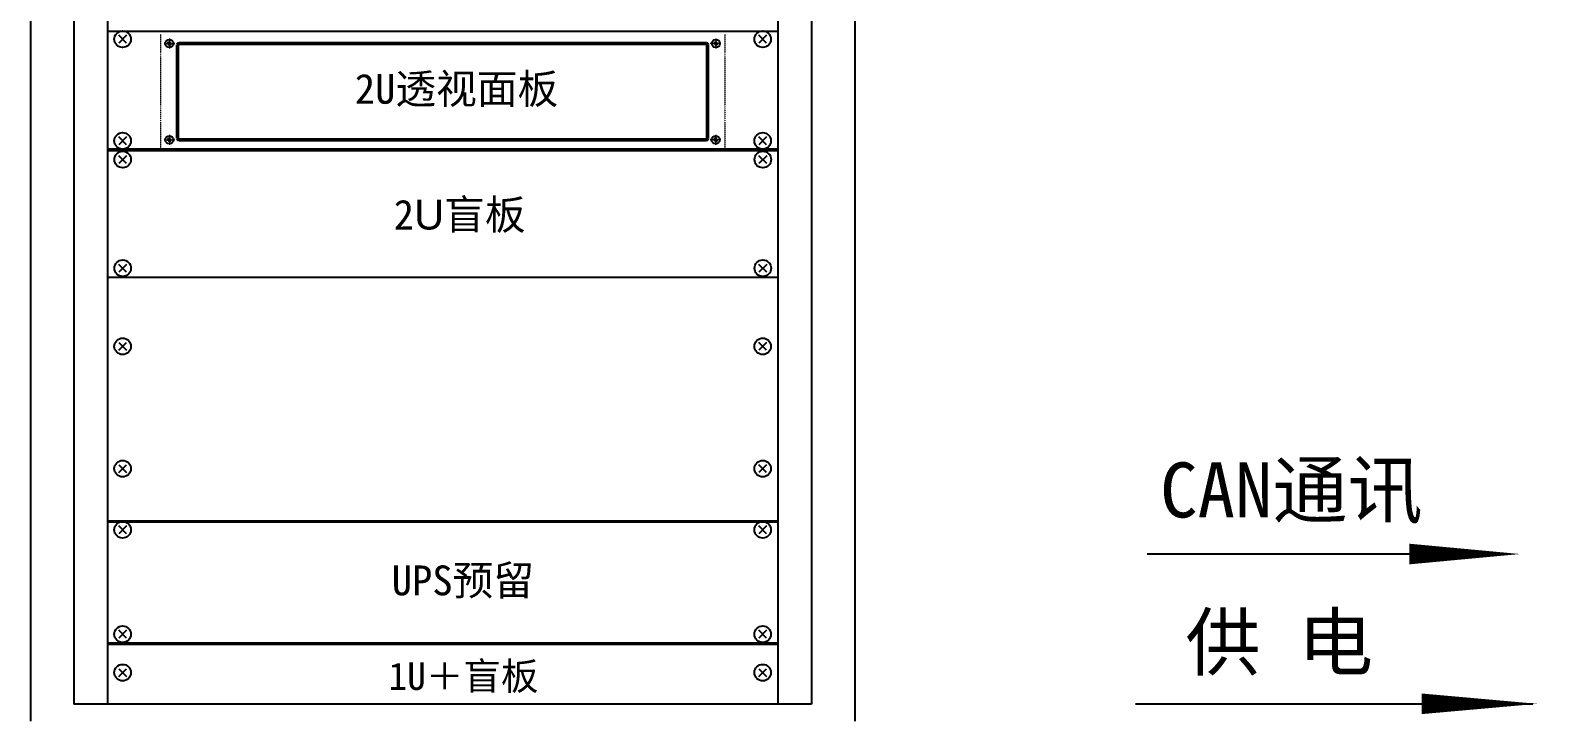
# Model space of a CAD drawing. Extents: x -75138 to 15640, y -12340 to 70479.
# Drawn here: x 3707 to 4809, y -5840 to -5340 of the extents above; entities that cross this region are included whole.
import ezdxf

# ---------------------------------------------------------------- set-up
doc = ezdxf.new("R2010")
doc.units = 0
doc.linetypes.add('CENTER', pattern=[2, 1.25, -0.25, 0.25, -0.25])
doc.linetypes.add('DIVIDE', pattern=[1.25, 0.5, -0.25, 0, -0.25, 0, -0.25])
doc.layers.get('0').update_dxf_attribs({"linetype": 'CONTINUOUS'})
for name, color, linetype, lineweight in [('9双点划线层', 6, 'DIVIDE', 15), ('CAXA0', 7, 'CONTINUOUS', 70), ('中心线', 1, 'CENTER', 18), ('轮廓', 7, 'CONTINUOUS', 50)]:
    doc.layers.add(name, color=color, linetype=linetype, lineweight=lineweight)
doc.layers.add('尺寸线', color=3, linetype='CONTINUOUS')
doc.layers.add('轮廓线', color=7, linetype='CONTINUOUS')
doc.styles.get("Standard").update_dxf_attribs({"font": 'SIMFANG.TTF'})
doc.styles.add('仿宋', font='SIMFANG.TTF')
doc.styles.add('黑', font='SIMHEI.TTF')

msp = doc.modelspace()

# ---------------------------------------------------------------- linework, layer by layer
for p, q in [((3707.2, -3639.1), (3707.2, -5842.2)), ((3738.7, -3639.1), (3738.7, -5829.7)), ((4274.7, -3639.1), (4274.7, -5829.7)), ((4306.2, -3639.1), (4306.2, -5842.2)), ((3763.2, -3651.6), (3763.2, -5829.7)), ((4250.2, -3651.6), (4250.2, -5829.7)), ((4250.2, -5340.7), (3763.2, -5340.7)), ((3777, -5343.4), (3771.4, -5349.1)), ((3777, -5349.1), (3771.4, -5343.4)), ((4242, -5349.1), (4236.4, -5343.4)), ((4242, -5343.4), (4236.4, -5349.1)), ((3777, -5423), (3771.4, -5417.3)), ((3777, -5417.3), (3771.4, -5423)), ((4242, -5417.3), (4236.4, -5423)), ((4242, -5423), (4236.4, -5417.3)), ((3777.1, -5431), (3771.4, -5436.6)), ((3777.1, -5436.6), (3771.4, -5431)), ((4242.1, -5436.6), (4236.4, -5431)), ((4242.1, -5431), (4236.4, -5436.6)), ((3777.1, -5515.6), (3771.4, -5510)), ((3777.1, -5510), (3771.4, -5515.6)), ((4242.1, -5510), (4236.4, -5515.6)), ((4242.1, -5515.6), (4236.4, -5510)), ((4250.3, -5519.5), (3763.3, -5519.5)), ((3771.4, -5572.4), (3777, -5566.8)), ((3771.4, -5566.8), (3777, -5572.4)), ((4242, -5566.8), (4236.4, -5572.4)), ((4242, -5572.4), (4236.4, -5566.8)), ((3771.4, -5655.7), (3777, -5661.3)), ((3771.4, -5661.3), (3777, -5655.7)), ((4242, -5661.3), (4236.4, -5655.7)), ((4242, -5655.7), (4236.4, -5661.3)), ((4250.2, -5696.6), (3763.2, -5696.6)), ((4250.2, -5697.4), (3763.2, -5697.4)), ((3777, -5700.1), (3771.4, -5705.8)), ((3777, -5705.8), (3771.4, -5700.1)), ((4242, -5705.8), (4236.4, -5700.1)), ((4242, -5700.1), (4236.4, -5705.8)), ((4767.9, -5720.6), (4518.4, -5720.6)), ((4250.2, -5785.5), (3763.2, -5785.5)), ((4250.2, -5786.3), (3763.2, -5786.3)), ((4250.2, -5786.3), (3763.2, -5786.3)), ((3777, -5781.7), (3771.4, -5776)), ((3777, -5776), (3771.4, -5781.7)), ((4242, -5776), (4236.4, -5781.7)), ((4242, -5781.7), (4236.4, -5776)), ((3771.4, -5809.6), (3777, -5804)), ((3771.4, -5804), (3777, -5809.6)), ((4236.4, -5804), (4242, -5809.6)), ((4236.4, -5809.6), (4242, -5804)), ((4274.7, -5829.7), (3738.7, -5829.7)), ((4798.6, -5829.7), (4510, -5829.7))]:
    msp.add_line(p, q)
at = {"color": 0, "linetype": 'Continuous'}
for p, q in [((3807.9, -5349.1), (3806.7, -5349.1)), ((3807.9, -5349.6), (3806.7, -5349.6)), ((3807.9, -5349.1), (3807.9, -5347.9)), ((3808.5, -5349.1), (3807.9, -5349.1)), ((3807.9, -5349.1), (3807.9, -5349.6)), ((3808.5, -5349.6), (3807.9, -5349.6)), ((3807.9, -5349.6), (3807.9, -5350.9)), ((3808.5, -5349.1), (3808.5, -5347.9)), ((3808.5, -5349.1), (3809.7, -5349.1)), ((3808.5, -5349.1), (3808.5, -5349.6)), ((3808.5, -5349.6), (3808.5, -5350.9)), ((3808.5, -5349.6), (3809.7, -5349.6)), ((4204.9, -5349.1), (4203.7, -5349.1)), ((4204.9, -5349.6), (4203.7, -5349.6)), ((4204.9, -5349.1), (4204.9, -5347.9)), ((4205.5, -5349.1), (4204.9, -5349.1)), ((4204.9, -5349.1), (4204.9, -5349.6)), ((4205.5, -5349.6), (4204.9, -5349.6)), ((4204.9, -5349.6), (4204.9, -5350.9)), ((4205.5, -5349.1), (4205.5, -5347.9)), ((4205.5, -5349.1), (4206.7, -5349.1)), ((4205.5, -5349.1), (4205.5, -5349.6)), ((4205.5, -5349.6), (4205.5, -5350.9)), ((4205.5, -5349.6), (4206.7, -5349.6)), ((3807.9, -5419.1), (3806.7, -5419.1)), ((3807.9, -5419.7), (3806.7, -5419.7)), ((3807.9, -5419.1), (3807.9, -5417.9)), ((3808.5, -5419.1), (3807.9, -5419.1)), ((3807.9, -5419.1), (3807.9, -5419.7)), ((3808.5, -5419.7), (3807.9, -5419.7)), ((3807.9, -5419.7), (3807.9, -5420.9)), ((3808.5, -5419.1), (3808.5, -5417.9)), ((3808.5, -5419.1), (3809.7, -5419.1)), ((3808.5, -5419.1), (3808.5, -5419.7)), ((3808.5, -5419.7), (3808.5, -5420.9)), ((3808.5, -5419.7), (3809.7, -5419.7)), ((4204.7, -5419.1), (4203.5, -5419.1)), ((4204.7, -5419.6), (4203.5, -5419.6)), ((4204.7, -5419.1), (4204.7, -5417.9)), ((4205.3, -5419.1), (4204.7, -5419.1)), ((4204.7, -5419.1), (4204.7, -5419.6)), ((4205.3, -5419.6), (4204.7, -5419.6)), ((4204.7, -5419.6), (4204.7, -5420.9)), ((4205.3, -5419.1), (4205.3, -5417.9)), ((4205.3, -5419.1), (4206.5, -5419.1)), ((4205.3, -5419.1), (4205.3, -5419.6)), ((4205.3, -5419.6), (4205.3, -5420.9)), ((4205.3, -5419.6), (4206.5, -5419.6))]:
    msp.add_line(p, q, dxfattribs=at)
for points in [[(4709, -5720.6, 15, 0, 0), (4789.4, -5720.6, 0, 0, 0)], [(4717.9, -5829.5, 15, 0, 0), (4801.9, -5829.5, 0, 0, 0)]]:
    msp.add_lwpolyline(points, format="xyseb")
for centre in [(3774.2, -5346.3), (4239.2, -5346.3), (3774.2, -5420.2), (4239.2, -5420.2), (3774.3, -5433.8), (4239.3, -5433.8), (3774.3, -5512.8), (4239.3, -5512.8), (3774.2, -5569.6), (4239.2, -5569.6), (3774.2, -5658.5), (4239.2, -5658.5), (3774.2, -5703), (4239.2, -5703), (3774.2, -5778.9), (4239.2, -5778.9), (3774.2, -5806.8), (4239.2, -5806.8)]:
    msp.add_circle(centre, 6)
for centre in [(3808.2, -5349.4), (4205.2, -5349.4), (3808.2, -5419.4), (4205, -5419.4)]:
    msp.add_circle(centre, 2.95, dxfattribs=at)
for centre, start, end in [((3808.2, -5349.4), 169.7597, 190.2403), ((3808.2, -5349.4), 79.7597, 100.2403), ((3808.2, -5349.4), 259.7597, 280.2403), ((3808.2, -5349.4), 349.7597, 10.2403), ((4205.2, -5349.4), 169.7597, 190.2403), ((4205.2, -5349.4), 79.7597, 100.2403), ((4205.2, -5349.4), 259.7597, 280.2403), ((4205.2, -5349.4), 349.7597, 10.2403), ((3808.2, -5419.4), 169.7597, 190.2403), ((3808.2, -5419.4), 79.7597, 100.2403), ((3808.2, -5419.4), 259.7597, 280.2403), ((3808.2, -5419.4), 349.7597, 10.2403), ((4205, -5419.4), 169.7597, 190.2403), ((4205, -5419.4), 79.7597, 100.2403), ((4205, -5419.4), 259.7597, 280.2403), ((4205, -5419.4), 349.7597, 10.2403)]:
    msp.add_arc(centre, 1.53, start, end, dxfattribs=at)
at = {"layer": '9双点划线层'}
for p, q in [((3801.7, -5342.9), (3801.7, -5425.9)), ((4211.7, -5342.9), (4211.7, -5425.9))]:
    msp.add_line(p, q, dxfattribs=at)
at = {"layer": 'CAXA0', "color": 7, "lineweight": -3}
msp.add_line((4250.2, -5340.7), (3763.2, -5340.7), dxfattribs=at)
at = {"layer": '中心线'}
for p, q in [((3808.2, -5345.8), (3808.2, -5353)), ((4205.2, -5345.8), (4205.2, -5353)), ((3804.5, -5349.4), (3812.3, -5349.4)), ((4208.9, -5349.4), (4201.1, -5349.4)), ((3804.5, -5419.4), (3812.3, -5419.4)), ((3808.2, -5415.8), (3808.2, -5423)), ((4208.9, -5419.4), (4201.1, -5419.4)), ((4205.2, -5415.8), (4205.2, -5423))]:
    msp.add_line(p, q, dxfattribs=at)
at = {"layer": '轮廓'}
for p, q in [((3814.2, -5350.4), (3814.2, -5418.4)), ((3815.2, -5349.4), (4198.2, -5349.4)), ((4199.2, -5350.4), (4199.2, -5418.4)), ((4198.2, -5419.4), (3815.2, -5419.4)), ((3763.3, -5426.8), (4250.3, -5426.8))]:
    msp.add_line(p, q, dxfattribs=at)
for centre, start, end in [((3815.2, -5350.4), 90, 180), ((4198.2, -5350.4), 0, 90), ((3815.2, -5418.4), 180, 270), ((4198.2, -5418.4), 270, 0)]:
    msp.add_arc(centre, 1, start, end, dxfattribs=at)

# ---------------------------------------------------------------- texts
at = {"layer": '尺寸线', "style": '仿宋'}
msp.add_text('1U＋盲板', height=20, dxfattribs=at).set_placement((3967.3, -5819.4))
at = {"layer": '尺寸线', "insert": (3942.9, -5371.5), "char_height": 21.675, "width": 192.031, "attachment_point": 1}
msp.add_mtext('{\\fFangSong_GB2312|b0|i0|c134|p49;2U透视面板}', dxfattribs=at)
at = {"layer": '尺寸线', "width": 192.031, "attachment_point": 1, "style": '仿宋'}
for s, insert, char_height in [('2{\\fArial|b0|i0|c0|p32;U}盲板', (3971.2, -5463), 21.675), ('UPS预留', (3969.7, -5728.9), 21.68)]:
    msp.add_mtext(s, dxfattribs=dict(at, insert=insert, char_height=char_height))
at = {"layer": '轮廓线', "char_height": 40, "width": 8341.017, "attachment_point": 1, "style": '黑'}
for s, insert in [('CAN通讯', (4527.9, -5654)), ('供 电', (4546.3, -5764.7))]:
    msp.add_mtext(s, dxfattribs=dict(at, insert=insert))

doc.saveas('drawing.dxf')
